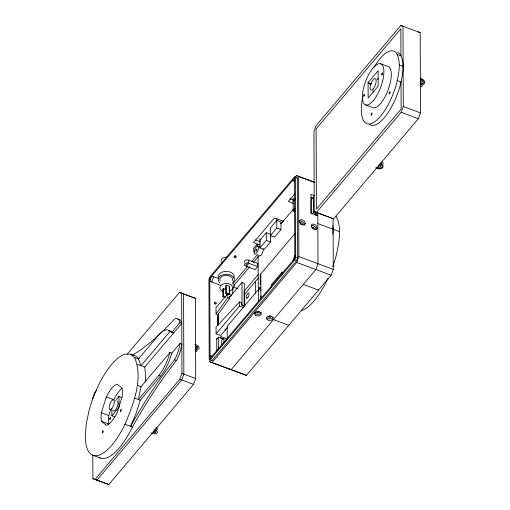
<?xml version="1.0" encoding="UTF-8"?>
<svg xmlns="http://www.w3.org/2000/svg" width="510" height="510" viewBox="0 0 510 510"><rect width="100%" height="100%" fill="white"/><g stroke="black" fill="none" stroke-linecap="round" stroke-linejoin="round"><path stroke-width="0.76" d="M101.35 412.775L100.993 417.448L101.375 421.26L106.424 425.295A21.93 8.077 -69.6 0 0 117.179 412.59L122.151 396.71L122.502 392.031L122.126 388.218L117.077 384.183A21.93 8.077 -69.6 0 0 106.322 396.895L101.35 412.775L108.802 415.542L108.451 420.221L108.828 424.033L101.375 421.26M332.775 234.02L333.132 229.264L332.756 225.496M336.154 216.272C342.21 228.391 338.92 242.569 336.281 255.178A52.033 19.157 -69.6 0 1 332.794 266.532M374.136 67.167A38.728 14.261 -69.6 0 1 396.729 53.467C401.262 62.501 398.782 73.032 396.831 82.429A38.728 14.261 -69.6 0 1 372.019 123.286A38.728 14.261 -69.6 0 1 362.744 97.04M397.513 52.453A38.728 14.261 -69.6 0 1 400.554 54.882C405.087 63.922 402.607 74.454 400.65 83.844A38.728 14.261 -69.6 0 1 369.457 124.478M124.963 424.314C133.327 404.264 143.565 379.045 134.659 357.625L130.464 354.163L124.988 354.15A53.926 19.858 -69.6 0 0 88.855 411.347L86.209 424.212L85.304 435.757A53.926 19.858 -69.6 0 0 124.963 424.314L132.415 427.087A279.448 102.905 -69.6 0 1 174.21 363.375L177.053 359.416A19.374 7.134 -69.6 0 0 181.834 344.205L179.973 343.51L171.819 353.143L169.919 359.199A26.966 9.926 -69.6 0 1 160.593 376.157L140.237 400.21L136.03 413.533L130.554 426.392A279.448 102.905 -69.6 0 1 172.342 362.68L175.185 358.728A19.374 7.134 -69.6 0 0 179.973 343.51M145.229 381.882L145.65 376.495L144.751 367.066L181.764 323.327A19.374 7.134 -69.6 0 0 177.556 319.305M169.958 352.455L141.021 386.65L138.376 399.521L158.731 375.462A26.966 9.926 -69.6 0 0 168.058 358.505L169.958 352.455L171.819 353.143M108.802 415.542L110.695 409.492M109.765 418.404C109.414 421.859 111.747 415.491 109.765 418.404L111.04 418.876M211.739 282.011L213.639 276.758M181.656 293.173L195.419 298.293L195.7 378.535L193.558 384.355L108.821 484.5L95.058 479.387L179.8 379.242L181.936 373.416L181.656 293.173L179.494 292.44L127.29 354.131M232.732 289.814L234.657 284.574L232.751 283.86L247.42 266.526M292.874 260.718L294.799 255.484M209.208 359.461L210.165 359.786L294.723 259.851L295.666 257.282L295.386 177.308L294.436 176.983L209.871 276.917L208.928 279.493L209.208 359.461L212.077 360.493L296.635 260.559L297.579 257.99L297.298 178.022L295.386 177.308M209.82 359.448L209.827 361.832L211.994 362.572L296.731 262.427L298.873 256.6L298.592 176.358L296.425 175.625L294.888 177.442M209.827 361.832L246.394 375.354L331.13 275.209L333.272 269.388L333.094 218.255M314.243 211.707L316.41 212.447L401.147 112.302L403.289 106.482L403.008 26.239L400.841 25.5L316.104 125.645L313.969 131.465L314.243 211.707L333.61 218.841L418.347 118.696L420.489 112.876L420.208 32.634L400.841 25.5M230.979 296.654L229.64 296.157L229.647 298.471L217.929 314.644L216.023 313.93L227.734 297.763L227.721 293.805L231.655 295.271M96.766 390.207L94.758 392.585L92.616 398.406L92.622 399.98M368.092 82.62L378.114 70.775L378.171 86.126L368.143 97.971L368.092 82.62L371.745 83.978M169.906 331.551L141.028 365.683L138.388 359.008L158.584 335.134A26.966 9.926 -69.6 0 1 167.956 329.989L169.906 331.551L173.636 332.934M377.164 79.656L378.184 78.451M181.764 323.327L179.896 322.632L171.768 332.239L169.824 330.684A26.966 9.926 -69.6 0 0 168.517 330.48M115.4 400.669L118.964 396.455L121.814 397.513M294.901 193.711L288.322 201.488L293.53 203.426M259.909 240.325L266.303 232.777L270.485 234.332M293.11 201.195L295.111 198.83M114.718 416.81L111.875 415.752L119.002 407.324L118.964 396.455M226.147 289.635L223.278 288.571L222.883 289.036L222.908 296.801L224.974 297.566M226.204 285.109L225.809 285.581L225.834 293.371L229.277 294.652L229.672 294.181L229.647 286.39L226.204 285.109L226.23 292.899L225.834 293.371M224.999 289.208L226.013 288.016M276.771 218.656L276.802 228.021L270.415 235.569L274.597 237.124L280.984 229.576L280.959 221.952L276.777 220.397L270.389 227.944L270.51 241.957L264.123 249.505L259.941 247.949L266.328 240.401L266.303 232.777M270.102 236.423L271.122 235.218M280.825 223.75L283.381 220.734M280.965 223.82L293.511 208.998M295.252 211.752L293.148 210.968L295.143 208.609M229.647 286.39L229.245 286.862L229.277 294.652M251.468 261.745L257.537 254.566M222.908 296.801L223.31 296.329L223.278 288.571M233.695 285.715L249.785 266.698M253.374 262.452L258.487 256.415M227.721 293.805L215.998 307.657L216.023 313.93M229.219 297.579L241.963 282.521L244.252 283.369L244.328 305.573L242.04 304.725L241.963 282.521M257.703 266.571L255.108 269.618L245.756 266.137A2.633 1.747 -0.2 0 1 244.755 263.759A2.633 1.747 -0.2 0 1 248.338 263.09L257.703 266.571L257.69 263.287L248.332 260.138A2.633 1.747 -0.2 0 0 245.412 260.291A2.633 1.747 -0.2 0 0 244.507 262.14M218.535 316.149L218.108 316.653L218.133 325.023M258.57 274.125L244.188 291.121L244.252 306.217M195.394 350.752L196.847 349.031A2.633 1.715 40.2 0 0 199.13 347.916A2.633 1.715 40.2 0 0 196.834 345.098L194.756 344.326M295.156 233.363L260.227 274.571L260.247 280.902M420.195 85.75L421.649 84.035A3.506 2.282 40.2 0 0 424.696 82.55A3.506 2.282 40.2 0 0 421.63 78.789L420.24 78.272M312.126 214.123L313.58 212.409L313.529 196.828L311.106 199.69L311.157 213.709M258.493 277.848L244.666 294.187L244.704 306.096M304.17 224.674L305.241 223.405M314.23 214.908L315.684 213.193L315.677 211.631M227.811 327.076L220.677 335.503L216.093 333.801L239.534 306.096L239.522 301.901L241.434 302.608L241.44 305.165L244.118 306.159M260.98 290.324L258.493 289.399L227.211 326.374L227.25 338.296M216.552 339.392L218.478 337.116L223.527 338.991M260.999 287.041L259.246 288.456L258.232 287.615L258.117 255.115M226.153 340.776L226.14 338.544L223.884 337.703L221.684 340.304L221.697 344.773M316.015 229.079L317.092 227.811M283.324 272.62L282.049 272.149L271.294 284.854L271.307 286.964M239.522 301.901L216.068 327.05L216.093 333.801M418.047 31.894L420.208 32.634M297.298 178.022L294.436 176.983M294.538 181.146L292.593 180.476L294.812 181.305M181.407 293.148L183.568 293.887L183.849 374.13L181.707 379.95L96.97 480.095L92.896 478.648L92.814 455.047M195.419 298.293L179.494 292.44M212.007 356.292L210.056 355.629L211.969 356.337M211.121 360.168L212.077 360.493M228.939 368.934L231.106 369.673L315.843 269.529L317.985 263.702L317.806 212.568M108.821 484.5L92.896 478.648M397.124 54.449L400.949 55.87L400.854 28.777L316.117 128.928L316.398 209.17L401.134 109.019L401.038 81.931L397.22 80.51M399.324 64.936L403.149 66.357M380.696 63.788L388.11 66.549A21.93 8.077 -69.6 0 1 388.193 89.741A21.93 8.077 -69.6 0 1 372.982 107.712L365.568 104.958M420.234 78.922L421.623 79.439A2.633 1.715 40.2 0 1 423.918 82.257A2.633 1.715 40.2 0 1 421.636 83.372L420.246 82.862M420.259 83.519L421.649 84.035M368.092 83.277L371.019 84.367M403.289 106.482L420.489 112.876M401.147 112.302L418.347 118.696M379.944 163.965L381.327 164.481A3.506 2.327 -0.2 0 1 382.666 167.65A3.506 2.327 -0.2 0 1 377.884 168.549L375.806 167.771M379.504 164.469L380.887 164.985A2.633 1.747 -0.2 0 1 381.888 167.363A2.633 1.747 -0.2 0 1 378.305 168.032L376.922 167.522M298.592 176.358L314.759 182.37M296.425 175.625L314.071 182.178M314.351 195.585L310.96 194.323L311.023 213.18L317.813 215.704M310.979 197.67L313.159 198.479M289.744 198.741L294.041 200.341M316.41 212.447L333.61 218.841M313.58 212.409L315.684 213.193M313.529 212.472L315.633 213.256M317.845 223.584L339.628 231.68M283.33 221.263L274.393 217.942L253.527 242.601L260.055 245.023M276.802 228.021L280.984 229.576M266.328 240.401L270.51 241.957M254.955 239.853L260.686 241.982M298.873 256.6L333.272 269.388M295.666 257.282L297.579 257.99M258.015 246.247L260.062 247.012M294.723 259.851L296.635 260.559M296.731 262.427L331.13 275.209M303.265 284.389L318.552 290.075M258.232 287.615L259.686 288.15M258.653 288.239L260.833 289.049L260.412 288.424M218.784 278.67L211.726 276.05L209.801 281.291L220.422 285.237M233.44 287.13L237.743 288.724M226.23 292.899L229.672 294.181M227.734 297.763L229.647 298.471M223.31 296.329L225.369 297.101M239.534 306.096L243.468 307.555M273.475 319.598L288.762 325.284M217.483 317.819L218.873 318.336M195.458 348.521L196.847 349.031M211.994 362.572L246.394 375.354M174.605 359.85L176.466 360.538M130.464 354.163L136.049 356.241L139.052 358.708M181.936 373.416L195.7 378.535M134.659 357.625L138.388 359.008M179.8 379.242L193.558 384.355M137.298 364.293L144.751 367.066M158.731 375.462L160.593 376.157M137.292 385.267L141.021 386.65M134.646 398.131L140.237 400.21M106.322 396.895L113.775 399.661A21.93 8.077 -69.6 0 1 121.935 388.378M154.02 429.873L156.098 430.644A2.633 1.747 -0.2 0 1 157.099 433.022A2.633 1.747 -0.2 0 1 153.516 433.691L151.438 432.92M93.037 455.315L100.489 458.088M254.184 252.609L253.342 248.721L257.327 244.009L257.333 245.998M381.321 162.263L381.327 164.481M373.116 90.703L373.122 92.265M316.723 212.44L316.735 215.622M315.429 213.052L315.435 215.43M293.103 198.224L293.148 210.968M282.049 272.149L282.062 274.252M260.999 295.883L261.005 298.267M260.788 273.978L260.878 298.905M259.909 238.584L259.941 247.949M258.493 289.399L258.538 301.321M255.421 281.482L255.459 293.288M248.332 260.138L248.338 263.09M232.732 289.234L232.751 293.977M226.733 293.728L226.74 295.284M225.235 328.918L225.241 330.461M223.884 337.703L223.903 342.918M218.522 313.185L218.567 324.513M218.478 337.116L218.522 349.28M217.553 314.504L217.585 325.303M216.75 338.238L216.795 350.988M156.092 428.432L156.098 430.644M111.849 409.543L111.875 415.752M273.022 317.144A3.289 2.187 -0.2 0 1 269.873 318.795A3.289 2.187 -0.2 0 1 266.666 317.207M261.273 312.177A3.289 2.187 -0.2 0 1 258.022 314.389A3.289 2.187 -0.2 0 1 254.7 312.235M270.376 315.977A1.096 0.727 -0.2 0 1 270.619 317.118A1.096 0.727 -0.2 0 1 268.891 316.984A1.096 0.727 -0.2 0 1 269.541 315.907M214.334 303.38A1.096 0.714 40.2 0 1 214.812 303.667M215.01 303.871A1.096 0.714 40.2 0 1 215.258 304.33M235.964 255.797A1.096 0.727 -0.2 0 1 234.415 255.816M312.318 228.582A1.096 0.714 40.2 0 1 312.553 228.754M300.473 223.712A1.096 0.714 40.2 0 1 301.053 222.723A1.096 0.714 40.2 0 1 302.258 223.966A1.096 0.714 40.2 0 1 301.059 224.311M300.823 224.145A1.096 0.714 40.2 0 1 300.626 223.941M311.119 225.522A3.289 2.142 40.2 0 1 314.574 226.415A3.289 2.142 40.2 0 1 315.919 229.678M263.192 248.542A4.386 1.613 -69.6 0 1 261.681 254.356A4.386 1.613 -69.6 0 1 259.042 255.147M299.268 221.117A3.289 2.142 40.2 0 1 302.73 222.016A3.289 2.142 40.2 0 1 304.075 225.273M422.764 84.832A3.506 2.282 40.2 0 1 420.501 86.528M382.054 161.893A3.506 2.327 -0.2 0 1 382.653 164.698M132.415 427.087A53.926 19.858 -69.6 0 1 99.15 457.444M132.575 355.068A273.558 100.731 -69.6 0 0 172.24 321.478L174.382 319.107A19.374 7.134 -69.6 0 1 179.896 322.632M156.085 427.692A2.633 1.747 -0.2 0 1 157.348 429.643M197.198 350.204A2.633 1.715 40.2 0 1 195.502 351.473M117.23 401.172A5.253 1.932 -69.6 0 1 116.72 407.981A5.253 1.932 -69.6 0 1 112.933 410.059M327.987 278.345A52.033 19.157 -69.6 0 1 301.474 310.609M315.282 213.04A49.84 18.213 -69.7 0 1 317.214 212.179M223.119 291.433A6.413 4.258 -0.2 0 1 221.302 285.02A6.413 4.258 -0.2 0 1 231.132 284.931A6.413 4.258 -0.2 0 1 229.532 291.369M220.059 280.723A6.413 4.258 -0.2 0 1 226.166 275.304A6.413 4.258 -0.2 0 1 232.452 280.608M220.129 283.056A8.045 5.342 -0.2 0 1 220.645 275.731A8.045 5.342 -0.2 0 1 231.693 275.63A8.045 5.342 -0.2 0 1 232.458 282.942M218.471 278.179A8.045 5.342 -0.2 0 1 226.134 271.384A8.045 5.342 -0.2 0 1 234.02 278.039M221.295 263.689A5.043 3.347 -0.2 0 1 222.577 262.172M221.308 261.401A5.043 3.347 -0.2 0 1 227.422 257.244M260.941 284.197A2.269 0.835 -69.6 0 1 260.106 283.534A2.269 0.835 -69.6 0 1 260.929 280.914M294.525 178.194L209.788 278.339L210.069 358.581L294.805 258.436L294.525 178.194M257.403 245.96L256.881 246.241A4.386 1.613 -69.6 0 0 254.222 253.138A4.386 1.613 -69.6 0 0 257.582 251.296A4.386 1.613 -69.6 0 0 257.403 245.96M256.339 250.888A1.096 0.402 -69.6 0 0 256.804 249.109A1.096 0.402 -69.6 0 0 255.867 250.206A1.096 0.402 -69.6 0 0 256.339 250.888M220.62 337.575A1.096 0.714 40.2 0 0 222.277 338.194A1.096 0.714 40.2 0 0 221.442 336.657A1.096 0.714 40.2 0 0 220.62 337.575M257.219 312.726A1.096 0.727 -0.2 0 0 259.048 312.388A1.096 0.727 -0.2 0 0 257.69 311.508A1.096 0.727 -0.2 0 0 257.219 312.726M267.54 319.815A3.289 2.187 -0.2 0 0 273.028 318.788A3.289 2.187 -0.2 0 0 268.955 316.149A3.289 2.187 -0.2 0 0 267.54 319.815M255.695 315.409A3.289 2.187 -0.2 0 0 261.177 314.383A3.289 2.187 -0.2 0 0 257.104 311.744A3.289 2.187 -0.2 0 0 255.695 315.409M214.563 303.055A1.096 0.714 40.2 0 0 216.221 303.673A1.096 0.714 40.2 0 0 215.386 302.137A1.096 0.714 40.2 0 0 214.563 303.055M234.422 257.454A1.096 0.727 -0.2 0 0 236.251 257.11A1.096 0.727 -0.2 0 0 234.893 256.23A1.096 0.727 -0.2 0 0 234.422 257.454M312.324 228.117A1.096 0.714 40.2 0 0 313.981 228.729A1.096 0.714 40.2 0 0 313.146 227.192A1.096 0.714 40.2 0 0 312.324 228.117M311.75 227.052A3.289 2.142 40.2 0 0 316.716 228.894A3.289 2.142 40.2 0 0 314.217 224.285A3.289 2.142 40.2 0 0 311.75 227.052M299.899 222.647A3.289 2.142 40.2 0 0 304.865 224.489A3.289 2.142 40.2 0 0 302.366 219.88A3.289 2.142 40.2 0 0 299.899 222.647M373.148 89.001A6.184 2.276 -69.6 0 0 375.749 78.961A6.184 2.276 -69.6 0 0 370.496 85.164A6.184 2.276 -69.6 0 0 373.148 89.001M420.801 81.511A1.096 0.714 40.2 0 0 422.458 82.123A1.096 0.714 40.2 0 0 421.623 80.586A1.096 0.714 40.2 0 0 420.801 81.511M378.828 167.031A1.096 0.727 -0.2 0 0 380.658 166.687A1.096 0.727 -0.2 0 0 379.3 165.807A1.096 0.727 -0.2 0 0 378.828 167.031M364.108 96.046A1.096 0.402 -69.6 0 0 364.567 94.267A1.096 0.402 -69.6 0 0 363.636 95.364A1.096 0.402 -69.6 0 0 364.108 96.046M371.58 114.954A1.096 0.402 -69.6 0 0 372.039 113.175A1.096 0.402 -69.6 0 0 371.108 114.272A1.096 0.402 -69.6 0 0 371.58 114.954M382.162 74.702A1.096 0.402 -69.6 0 0 382.621 72.924A1.096 0.402 -69.6 0 0 381.69 74.026A1.096 0.402 -69.6 0 0 382.162 74.702M389.634 93.611A1.096 0.402 -69.6 0 0 390.099 91.832A1.096 0.402 -69.6 0 0 389.162 92.935A1.096 0.402 -69.6 0 0 389.634 93.611M373.186 100.776A21.93 8.077 -69.6 0 0 382.417 65.165A21.93 8.077 -69.6 0 0 363.789 87.184A21.93 8.077 -69.6 0 0 373.186 100.776M196.012 347.17A1.096 0.714 40.2 0 0 197.67 347.782A1.096 0.714 40.2 0 0 196.834 346.245A1.096 0.714 40.2 0 0 196.012 347.17M154.039 432.69A1.096 0.727 -0.2 0 0 155.869 432.346A1.096 0.727 -0.2 0 0 154.511 431.466A1.096 0.727 -0.2 0 0 154.039 432.69M102.752 432.652A1.096 0.402 -69.6 0 0 103.218 430.873A1.096 0.402 -69.6 0 0 102.287 431.97A1.096 0.402 -69.6 0 0 102.752 432.652M120.864 411.251A1.096 0.402 -69.6 0 0 121.329 409.466A1.096 0.402 -69.6 0 0 120.398 410.569A1.096 0.402 -69.6 0 0 120.864 411.251M111.766 408.669A5.253 1.932 -69.6 0 0 113.972 400.14A5.253 1.932 -69.6 0 0 109.51 405.412A5.253 1.932 -69.6 0 0 111.766 408.669M247.701 297.789A2.862 1.052 -69.6 0 0 248.905 293.142A2.862 1.052 -69.6 0 0 246.477 296.017A2.862 1.052 -69.6 0 0 247.701 297.789M246.279 265.136A1.096 0.727 -0.2 0 0 248.109 264.792A1.096 0.727 -0.2 0 0 246.751 263.912A1.096 0.727 -0.2 0 0 246.279 265.136"/></g></svg>
